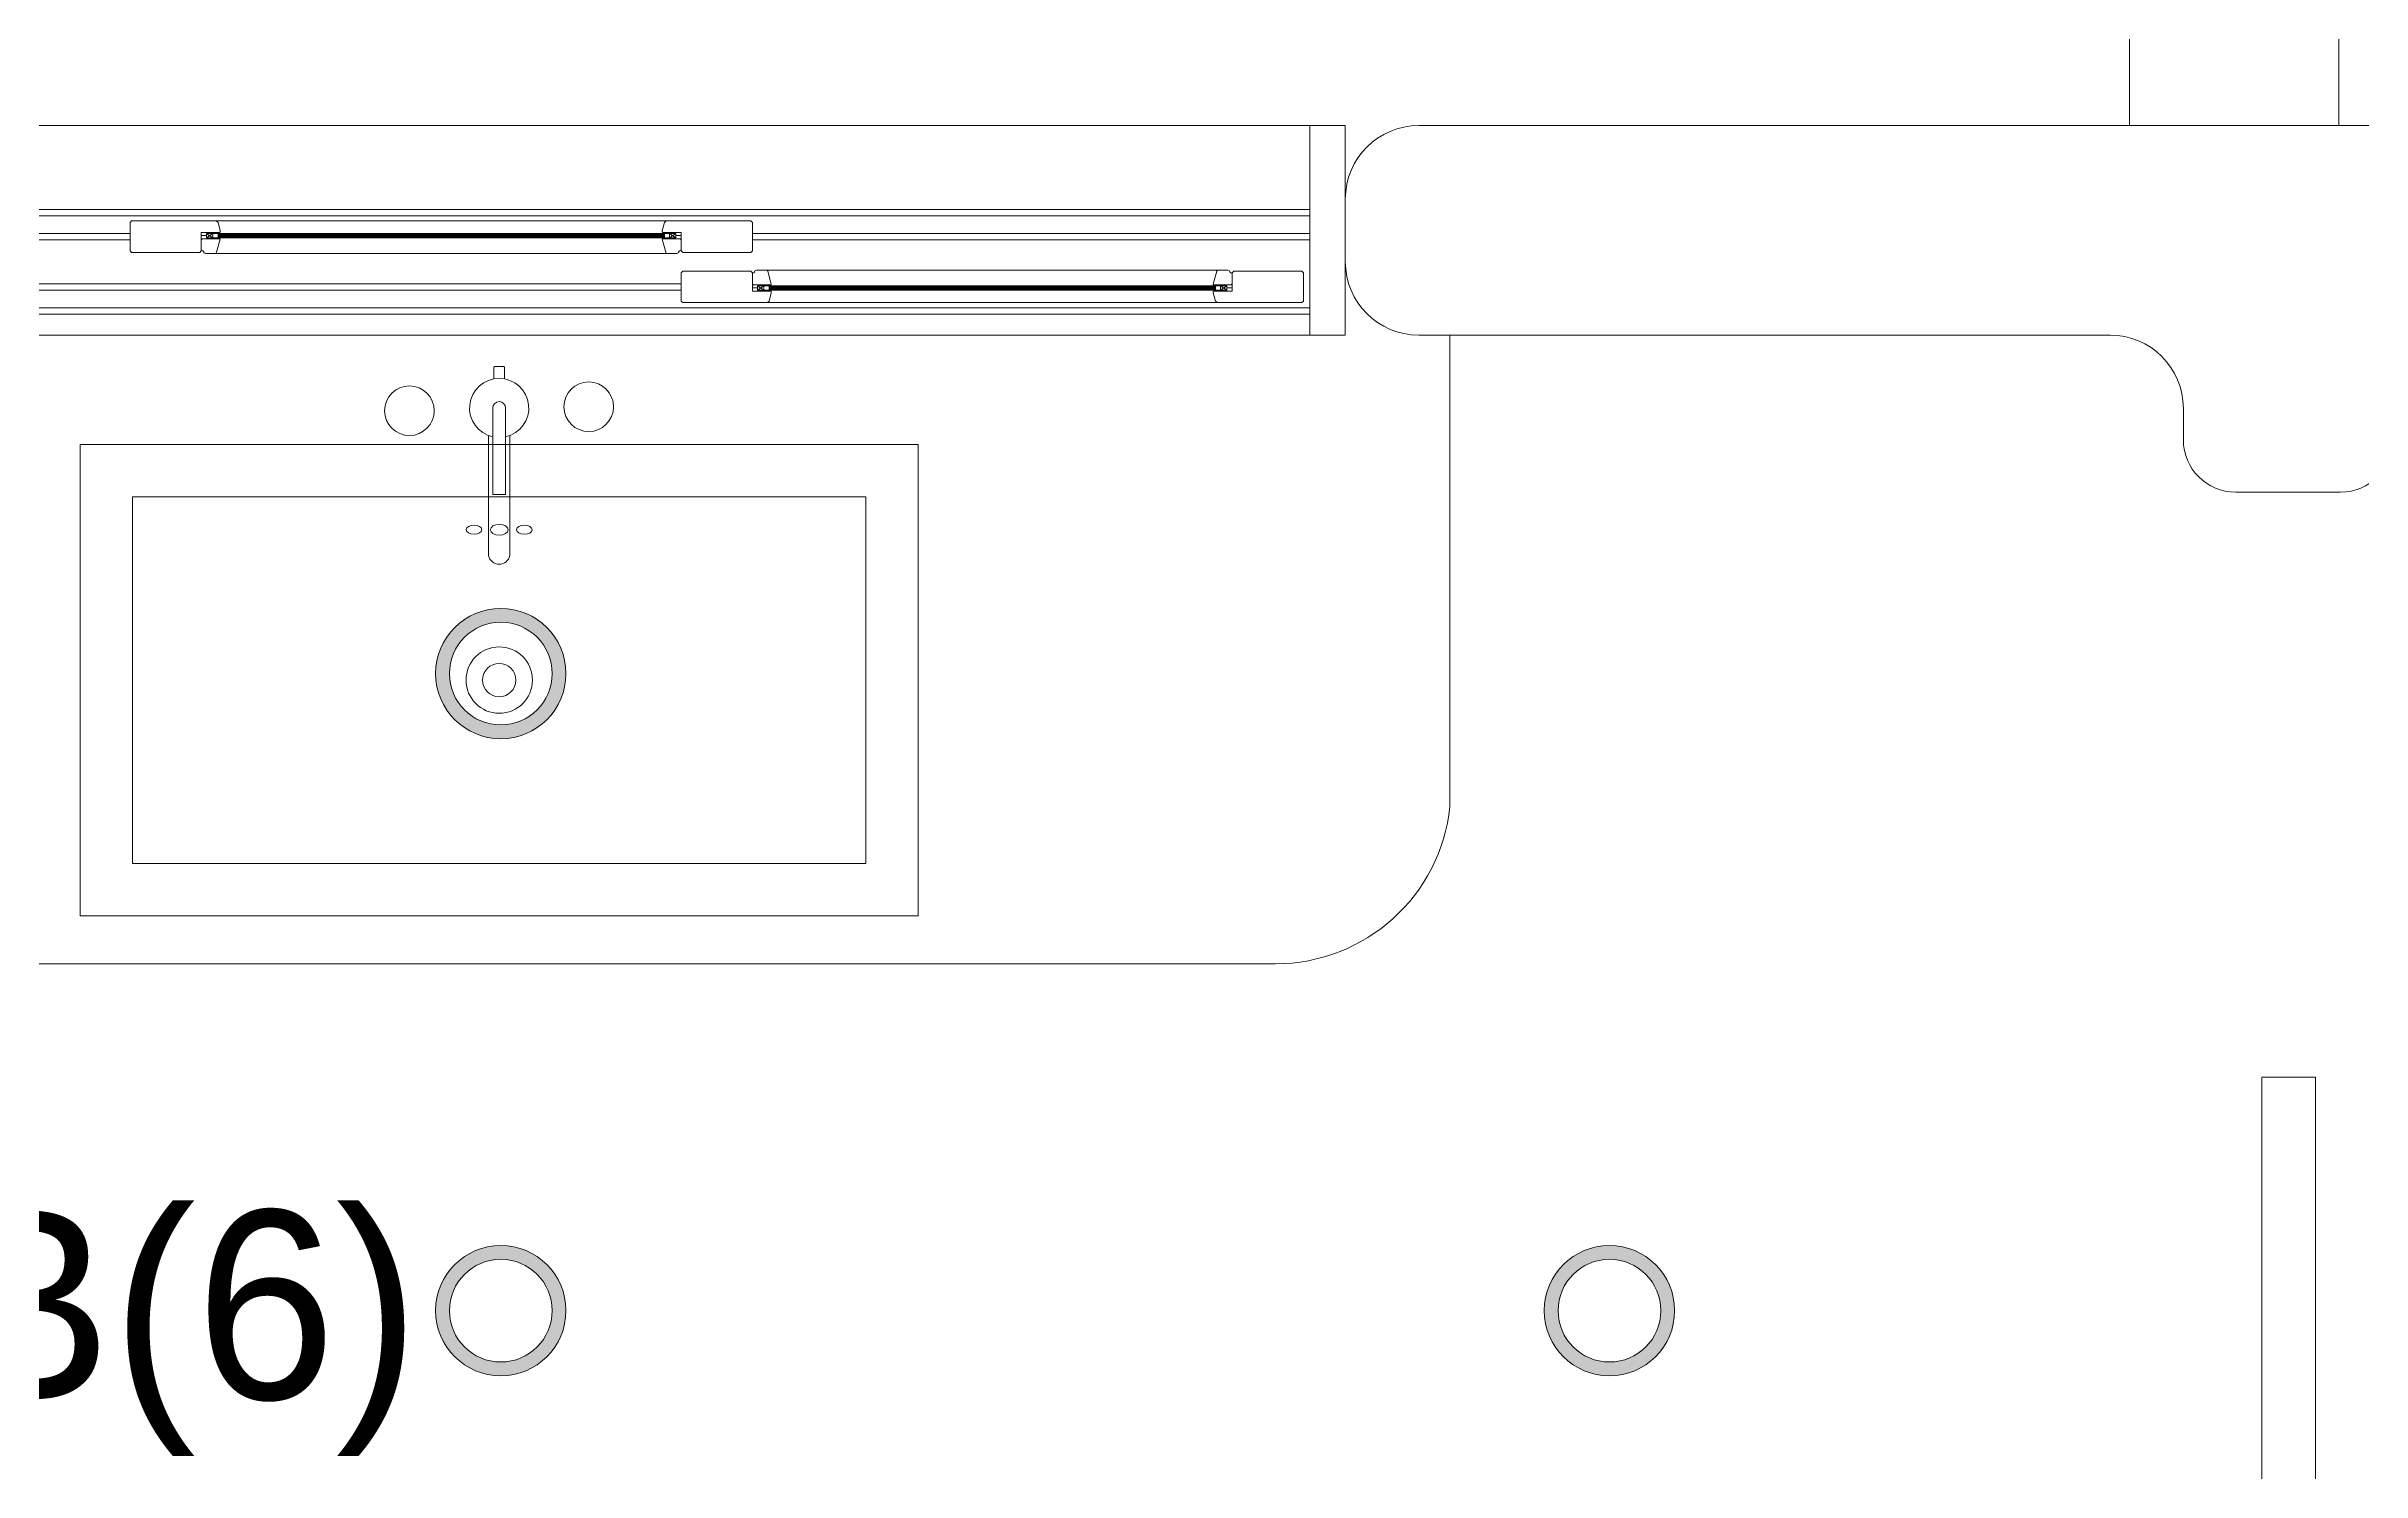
# Model space of a CAD drawing. Header units: metres. Extents: x 14 to 2416, y -346 to 476.
# Drawn here: x 142.237 to 144.447, y -133.213 to -131.852 of the extents above; entities that cross this region are included whole.
import ezdxf

# ---------------------------------------------------------------- set-up
doc = ezdxf.new("R2010")
doc.units = ezdxf.units.M
doc.linetypes.add('0', pattern=[0])
doc.linetypes.add('Dash Style-2', pattern=[0.694425, 0.48607, -0.208355])
doc.layers.get('0').update_dxf_attribs({"linetype": '0', "lineweight": 20})
doc.layers.add('1', color=1, linetype='Continuous')
doc.layers.add('MAVA Luminarias', color=1, linetype='Continuous')
for name, color, linetype, lineweight in [('A-ANNO-TEXT', 20, 'Continuous', 13), ('A-DOOR', 35, 'Continuous', 5), ('A-WALL', 250, 'Continuous', 20), ('baños', 251, 'Continuous', 0), ('cristales', 131, 'Continuous', 0), ('E Tuberia Emp Piso', 24, 'Dash Style-2', 40), ('MAVA -LUMINARIAS', 1, 'Continuous', 18), ('muros bajitos', 252, 'Continuous', 5)]:
    doc.layers.add(name, color=color, linetype=linetype, lineweight=lineweight)
doc.styles.add('CENTURY GOTHIC', font='GOTHIC.TTF')
doc.styles.get("Standard").update_dxf_attribs({"font": 'arial.ttf', "height": 0.1875})

# ---------------------------------------------------------------- blocks, each defined once
blk = doc.blocks.new('A$C8d867532')
at = {"layer": 'baños', "linetype": 'Continuous'}
blk.add_line((0.0395, 0.4062, 0), (0.1223, 0.4062, 0.0004), dxfattribs=at)
at = {"layer": 'baños'}
for points in [[(0.0743, 0.8), (0.5243, 0.8), (0.5243, 0), (0.0743, 0)], [(0.1243, 0.75), (0.4743, 0.75), (0.4743, 0.05), (0.1243, 0.05)]]:
    blk.add_lwpolyline(points, close=True, dxfattribs=at)
at = {"layer": 'baños', "linetype": 'Continuous'}
blk.add_lwpolyline([(0.0672, 0.3939, -9.082434), (0.0672, 0.4062)], format="xyb", dxfattribs=at)
for points, elevation in [([(0.0114, 0.405), (0.0005, 0.405), (0, 0.4043), (0, 0.3957)], 0), ([(0.1223, 0.4062), (0.1223, 0.3939)], 0.0004), ([(0, 0.3957), (0.0005, 0.395), (0.0114, 0.395)], 0)]:
    blk.add_lwpolyline(points, dxfattribs=dict(at, elevation=elevation))
at = {"layer": 'baños', "linetype": 'Continuous', "elevation": 0}
for points in [[(0.0333, 0.4, -0.385153), (0.0395, 0.4062), (0.0395, 0.4062)], [(0.0333, 0.4, 0.385153), (0.0395, 0.3939), (0.0395, 0.3939)], [(0.0661, 0.4101), (0.1804, 0.4101, -0.363105), (0.1887, 0.4, -0.363105), (0.1804, 0.39), (0.0661, 0.39)]]:
    blk.add_lwpolyline(points, format="xyb", dxfattribs=at)
at = {"layer": 'baños', "linetype": 'Continuous', "extrusion": (1.31781e-06, -1, -8.43443e-26), "elevation": -0.3939}
blk.add_lwpolyline([(0.1223, 0.0004), (0.0395, 0)], close=True, dxfattribs=at)
at = {"layer": 'baños', "linetype": 'Continuous'}
for centre, radius in [((0.0422, 0.4857), 0.0237), ((0.2993, 0.4), 0.0317), ((0.2993, 0.4), 0.0159), ((0.0384, 0.3146), 0.0237)]:
    blk.add_circle(centre, radius, dxfattribs=at)
at = {"layer": 'baños', "linetype": 'Continuous', "extrusion": (3.61622e-27, 8.43443e-26, -1)}
for centre, major_axis, ratio in [((0.1557, 0.424), (0.00005, -0.0075), 0.581577), ((0.1558, 0.4), (0, -0.0085), 0.599546), ((0.1558, 0.376), (0.00005, -0.0075), 0.581577)]:
    blk.add_ellipse(centre, major_axis=major_axis, ratio=ratio, dxfattribs=at)
at = {"layer": 'baños', "linetype": 'Continuous', "flags": 8}
for tag, p in [('TRADENAME', (0.1887, 0.4, 0)), ('MODELNUMBER', (0.1887, 0.4, 0)), ('MATERIAL', (0.1888, 0.4, 0)), ('PRODUCT', (0.1888, 0.4, 0))]:
    blk.add_attdef(tag, p, '', height=0.0000254, rotation=270.0001, dxfattribs=at)
at = {"layer": 'baños', "linetype": 'Continuous'}
for tag, p in [('MATERIAL', (0.299, 0.3999)), ('PRODUCT', (0.299, 0.3999)), ('TRADENAME', (0.2991, 0.3999)), ('MODELNUMBER', (0.2991, 0.3999))]:
    blk.add_attdef(tag, p, '', height=0.0000254, rotation=90.0001, dxfattribs=at)
blk = doc.blocks.new('A$C99684e29')
at = {"layer": 'A-DOOR'}
for p, q in [((0, 0.2), (2.65, 0.2)), ((2.616, 0.2), (2.616, 0)), ((2.65, 0), (2.65, 0.2)), ((0.034, 0.12), (2.616, 0.12)), ((1.49, 0.1075), (1.4915, 0.109)), ((1.49, 0.0805), (1.49, 0.1075)), ((1.4915, 0.109), (1.5721, 0.109)), ((1.5755, 0.098), (1.558, 0.098)), ((1.558, 0.098), (1.558, 0.0805)), ((1.558, 0.095), (1.563, 0.095)), ((1.558, 0.095), (1.563, 0.095)), ((1.563, 0.097), (1.569, 0.093)), ((1.563, 0.093), (1.569, 0.097)), ((1.5721, 0.109), (1.574, 0.1075)), ((1.5721, 0.109), (2.0019, 0.109)), ((1.574, 0.1075), (1.576, 0.0995)), ((1.576, 0.0985), (1.5755, 0.098)), ((1.576, 0.0995), (1.576, 0.0985)), ((2, 0.1075), (1.998, 0.0995)), ((1.998, 0.0995), (1.998, 0.0985)), ((1.998, 0.0985), (1.9985, 0.098)), ((1.9985, 0.098), (2.016, 0.098)), ((2.0019, 0.109), (2, 0.1075)), ((2.0825, 0.109), (2.0019, 0.109)), ((2.011, 0.097), (2.005, 0.093)), ((2.011, 0.093), (2.005, 0.097)), ((2.016, 0.095), (2.011, 0.095)), ((2.016, 0.095), (2.011, 0.095)), ((2.016, 0.098), (2.016, 0.0805)), ((2.084, 0.1075), (2.0825, 0.109)), ((2.084, 0.0805), (2.084, 0.1075)), ((1.4915, 0.079), (1.49, 0.0805)), ((1.5565, 0.079), (1.4915, 0.079)), ((1.558, 0.0805), (1.5565, 0.079)), ((2.0028, 0.078), (1.5712, 0.078)), ((2.016, 0.0805), (2.0175, 0.079)), ((2.0175, 0.079), (2.0825, 0.079)), ((2.0825, 0.079), (2.084, 0.0805)), ((2.016, 0.0595), (2.0175, 0.061)), ((2.016, 0.0595), (2.016, 0.0325)), ((2.0825, 0.061), (2.0175, 0.061)), ((2.084, 0.0595), (2.0825, 0.061)), ((2.084, 0.042), (2.084, 0.0595)), ((2.084, 0.045), (2.089, 0.045)), ((2.084, 0.045), (2.089, 0.045)), ((2.089, 0.043), (2.095, 0.047)), ((2.089, 0.047), (2.095, 0.043)), ((2.0972, 0.062), (2.5288, 0.062)), ((2.537, 0.043), (2.531, 0.047)), ((2.537, 0.047), (2.531, 0.043)), ((2.542, 0.045), (2.537, 0.045)), ((2.542, 0.045), (2.537, 0.045)), ((2.542, 0.0595), (2.5435, 0.061)), ((2.542, 0.042), (2.542, 0.0595)), ((2.5435, 0.061), (2.6085, 0.061)), ((2.6085, 0.061), (2.61, 0.0595)), ((2.61, 0.0595), (2.61, 0.0325)), ((2.016, 0.0325), (2.0175, 0.031)), ((2.0175, 0.031), (2.0981, 0.031)), ((2.1015, 0.042), (2.084, 0.042)), ((2.0981, 0.031), (2.1, 0.0325)), ((2.5279, 0.031), (2.0981, 0.031)), ((2.1, 0.0325), (2.102, 0.0405)), ((2.102, 0.0415), (2.1015, 0.042)), ((2.102, 0.0405), (2.102, 0.0415)), ((2.524, 0.0415), (2.5245, 0.042)), ((2.524, 0.0405), (2.524, 0.0415)), ((2.526, 0.0325), (2.524, 0.0405)), ((2.5245, 0.042), (2.542, 0.042)), ((2.5279, 0.031), (2.526, 0.0325)), ((2.6085, 0.031), (2.5279, 0.031)), ((2.61, 0.0325), (2.6085, 0.031)), ((0, 0), (2.65, 0)), ((0.034, 0.02), (2.616, 0.02))]:
    blk.add_line(p, q, dxfattribs=at)
at = {"layer": 'A-DOOR', "color": 8}
for p, q in [((0.034, 0.114), (2.616, 0.114)), ((1.16, 0.097), (1.49, 0.097)), ((1.16, 0.091), (1.49, 0.091)), ((2.084, 0.097), (2.616, 0.097)), ((2.084, 0.091), (2.616, 0.091)), ((2.016, 0.049), (0.634, 0.049)), ((0.034, 0.026), (2.616, 0.026)), ((2.016, 0.043), (0.634, 0.043))]:
    blk.add_line(p, q, dxfattribs=at)
at = {"layer": 'A-DOOR'}
for points in [[(1.558, 0.095), (1.563, 0.095), (1.563, 0.095), (1.558, 0.095)], [(1.563, 0.097), (1.569, 0.097), (1.569, 0.093), (1.563, 0.093)], [(1.563, 0.097), (2.011, 0.097), (2.011, 0.093), (1.563, 0.093)], [(1.5755, 0.098), (1.5635, 0.098), (1.5635, 0.097), (1.5755, 0.097)], [(1.5755, 0.093), (1.5635, 0.093), (1.5635, 0.092), (1.5755, 0.092)], [(1.569, 0.097), (1.574, 0.097), (1.574, 0.093), (1.569, 0.093)], [(1.9985, 0.098), (2.0105, 0.098), (2.0105, 0.097), (1.9985, 0.097)], [(1.9985, 0.093), (2.0105, 0.093), (2.0105, 0.092), (1.9985, 0.092)], [(2.005, 0.097), (2, 0.097), (2, 0.093), (2.005, 0.093)], [(2.011, 0.097), (2.005, 0.097), (2.005, 0.093), (2.011, 0.093)], [(2.016, 0.095), (2.011, 0.095), (2.011, 0.095), (2.016, 0.095)], [(2.084, 0.045), (2.089, 0.045), (2.089, 0.045), (2.084, 0.045)], [(2.537, 0.043), (2.089, 0.043), (2.089, 0.047), (2.537, 0.047)], [(2.089, 0.043), (2.095, 0.043), (2.095, 0.047), (2.089, 0.047)], [(2.1015, 0.047), (2.0895, 0.047), (2.0895, 0.048), (2.1015, 0.048)], [(2.095, 0.043), (2.1, 0.043), (2.1, 0.047), (2.095, 0.047)], [(2.5245, 0.047), (2.5365, 0.047), (2.5365, 0.048), (2.5245, 0.048)], [(2.531, 0.043), (2.526, 0.043), (2.526, 0.047), (2.531, 0.047)], [(2.537, 0.043), (2.531, 0.043), (2.531, 0.047), (2.537, 0.047)], [(2.542, 0.045), (2.537, 0.045), (2.537, 0.045), (2.542, 0.045)], [(2.1015, 0.042), (2.0895, 0.042), (2.0895, 0.043), (2.1015, 0.043)], [(2.5245, 0.042), (2.5365, 0.042), (2.5365, 0.043), (2.5245, 0.043)]]:
    blk.add_lwpolyline(points, close=True, dxfattribs=at)
for points in [[(1.5601, 0.0795, 0.341999), (1.5582, 0.081), (1.558, 0.0813), (1.558, 0.091), (1.559, 0.092), (1.576, 0.092), (1.576, 0.0915), (1.5727, 0.0791, -0.339454), (1.5712, 0.078), (1.5621, 0.078, -0.341999)], [(2.0139, 0.0795, -0.341999), (2.0158, 0.081), (2.016, 0.0813), (2.016, 0.091), (2.015, 0.092), (1.998, 0.092), (1.998, 0.0915), (2.0013, 0.0791, 0.339454), (2.0028, 0.078), (2.0119, 0.078, 0.341999)], [(2.0861, 0.0605, -0.341999), (2.0842, 0.059), (2.084, 0.0587), (2.084, 0.049), (2.085, 0.048), (2.102, 0.048), (2.102, 0.0485), (2.0987, 0.0609, 0.339454), (2.0972, 0.062), (2.0881, 0.062, 0.341999)], [(2.5399, 0.0605, 0.341999), (2.5418, 0.059), (2.542, 0.0587), (2.542, 0.049), (2.541, 0.048), (2.524, 0.048), (2.524, 0.0485), (2.5273, 0.0609, -0.339454), (2.5288, 0.062), (2.5379, 0.062, -0.341999)]]:
    blk.add_lwpolyline(points, format="xyb", close=True, dxfattribs=at)
at = {"layer": 'A-DOOR', "color": 7}
for points in [[(1.563, 0.093), (2.011, 0.093), (2.011, 0.097), (1.563, 0.097)], [(2.537, 0.047), (2.089, 0.047), (2.089, 0.043), (2.537, 0.043)]]:
    blk.add_lwpolyline(points, close=True, dxfattribs=at)
at = {"layer": 'cristales', "const_width": 0.004}
for points in [[(1.574, 0.095), (2, 0.095)], [(2.526, 0.045), (2.1, 0.045)]]:
    blk.add_lwpolyline(points, dxfattribs=at)
blk = doc.blocks.new('PL BASE 2N NASAS 09')
at = {"layer": 'A-DOOR'}
blk.add_lwpolyline([(169.9225, -6.1201), (169.9225, -7.0701), (169.9736, -7.0701), (169.9736, -6.1201)], close=True, dxfattribs=at)
at = {"layer": 'A-WALL'}
for p, q in [((169.1176, -5.2117), (171.1475, -5.2117)), ((169.0476, -5.2817), (169.0476, -5.3417)), ((169.1176, -5.4117), (169.7775, -5.4117)), ((169.8475, -5.4817), (169.8475, -5.5117)), ((169.9975, -5.5617), (169.8975, -5.5617))]:
    blk.add_line(p, q, dxfattribs=at)
for centre, radius, start, end in [((169.1176, -5.2817), 0.07, 90, 180), ((169.1176, -5.3417), 0.07, 180, 270), ((169.7775, -5.4817), 0.07, 0, 90), ((169.8975, -5.5117), 0.05, 180, 270), ((169.9975, -5.5117), 0.05, 270, 0)]:
    blk.add_arc(centre, radius, start, end, dxfattribs=at)
at = {"layer": 'baños'}
for p, q in [((169.1475, -5.4117), (169.1475, -5.8617)), ((168.9809, -6.0117), (166.2975, -6.0117))]:
    blk.add_line(p, q, dxfattribs=at)
blk.add_arc((168.9809, -5.8443), 0.1675, 270, 354.0288, dxfattribs=at)
at = {"layer": 'muros bajitos'}
for p, q in [((169.996, -5.2117), (169.996, -4.4991)), ((169.796, -5.2117), (169.796, -4.6991))]:
    blk.add_line(p, q, dxfattribs=at)
at = {"color": 1}
blk.add_blockref('A$C99684e29', (166.3976, -5.4117), dxfattribs=at)
at = {"layer": '1', "color": 1}
ref = blk.add_blockref('A$C8d867532', (168.64, -5.4417, 0), dxfattribs=dict(at, xscale=-1, rotation=90))
ref.add_attrib('MATERIAL', 'VITREOUS CHINA', (168.2402, -5.7407, 0), dxfattribs={"layer": 'baños', "linetype": 'Continuous', "height": 0.0000254, "rotation": 179.9999})
ref.add_attrib('PRODUCT', 'BATHROOM SINK', (168.2402, -5.7407, 0), dxfattribs={"layer": 'baños', "linetype": 'Continuous', "height": 0.0000254, "rotation": 179.9999})
ref.add_attrib('TRADENAME', 'VOX', (168.2402, -5.7408, 0), dxfattribs={"layer": 'baños', "linetype": 'Continuous', "height": 0.0000254, "rotation": 179.9999})
ref.add_attrib('MODELNUMBER', 'K-5373', (168.2402, -5.7408, 0), dxfattribs={"layer": 'baños', "linetype": 'Continuous', "height": 0.0000254, "rotation": 179.9999})
ref.add_attrib('MATERIAL', 'BRASS', (168.24, -5.6305, 0), dxfattribs={"layer": 'baños', "linetype": 'Continuous', "height": 0.0000254, "rotation": 359.9999})
ref.add_attrib('PRODUCT', 'FAUCETS', (168.24, -5.6305, 0), dxfattribs={"layer": 'baños', "linetype": 'Continuous', "height": 0.0000254, "rotation": 359.9999})
ref.add_attrib('TRADENAME', 'PURIST', (168.24, -5.6305, 0), dxfattribs={"layer": 'baños', "linetype": 'Continuous', "height": 0.0000254, "rotation": 359.9999})
ref.add_attrib('MODELNUMBER', 'K-14404-4A', (168.24, -5.6304, 0), dxfattribs={"layer": 'baños', "linetype": 'Continuous', "height": 0.0000254, "rotation": 359.9999})
blk = doc.blocks.new('PL MUEBLES 2N NASAS 09')
blk.add_blockref('PL BASE 2N NASAS 09', (49.9143, 62.717))
blk = doc.blocks.new('A$C595364de')
blk.add_blockref('PL MUEBLES 2N NASAS 09', (-199.5618, -36.6052))
blk = doc.blocks.new('downlight')
at = {"layer": 'MAVA -LUMINARIAS'}
h = blk.add_hatch(color=3, dxfattribs=at)
h.dxf.hatch_style = 1
h.paths.add_polyline_path([(-5.416, -22.4571, 1), (-5.2917, -22.4571, 1)])
h.paths.add_polyline_path([(-5.3048, -22.4571, -1), (-5.4029, -22.4571, -1)], flags=16)
at = {"layer": 'MAVA -LUMINARIAS', "color": 3}
for radius in [0.0622, 0.049]:
    blk.add_circle((-5.3539, -22.4571), radius, dxfattribs=at)

msp = doc.modelspace()

# ---------------------------------------------------------------- block references
at = {"layer": 'A-ANNO-TEXT'}
msp.add_blockref('A$C595364de', (124.0766, -152.828), dxfattribs=at)
msp.add_blockref('A$C595364de', (124.0766, -152.828), dxfattribs=at)
at = {"layer": 'MAVA Luminarias'}
for p in [(148.0245, -109.9939), (148.0245, -109.9939), (148.0245, -110.602), (148.0245, -110.602), (149.0827, -110.602), (149.0827, -110.602)]:
    msp.add_blockref('downlight', p, dxfattribs=at)

# ---------------------------------------------------------------- texts
at = {"layer": 'E Tuberia Emp Piso', "insert": (142.2857, -133.0806, -0.0094), "char_height": 0.18, "width": 0.861546, "attachment_point": 5, "style": 'CENTURY GOTHIC'}
msp.add_mtext('PB(6)  ', dxfattribs=at)

doc.saveas('drawing.dxf')
